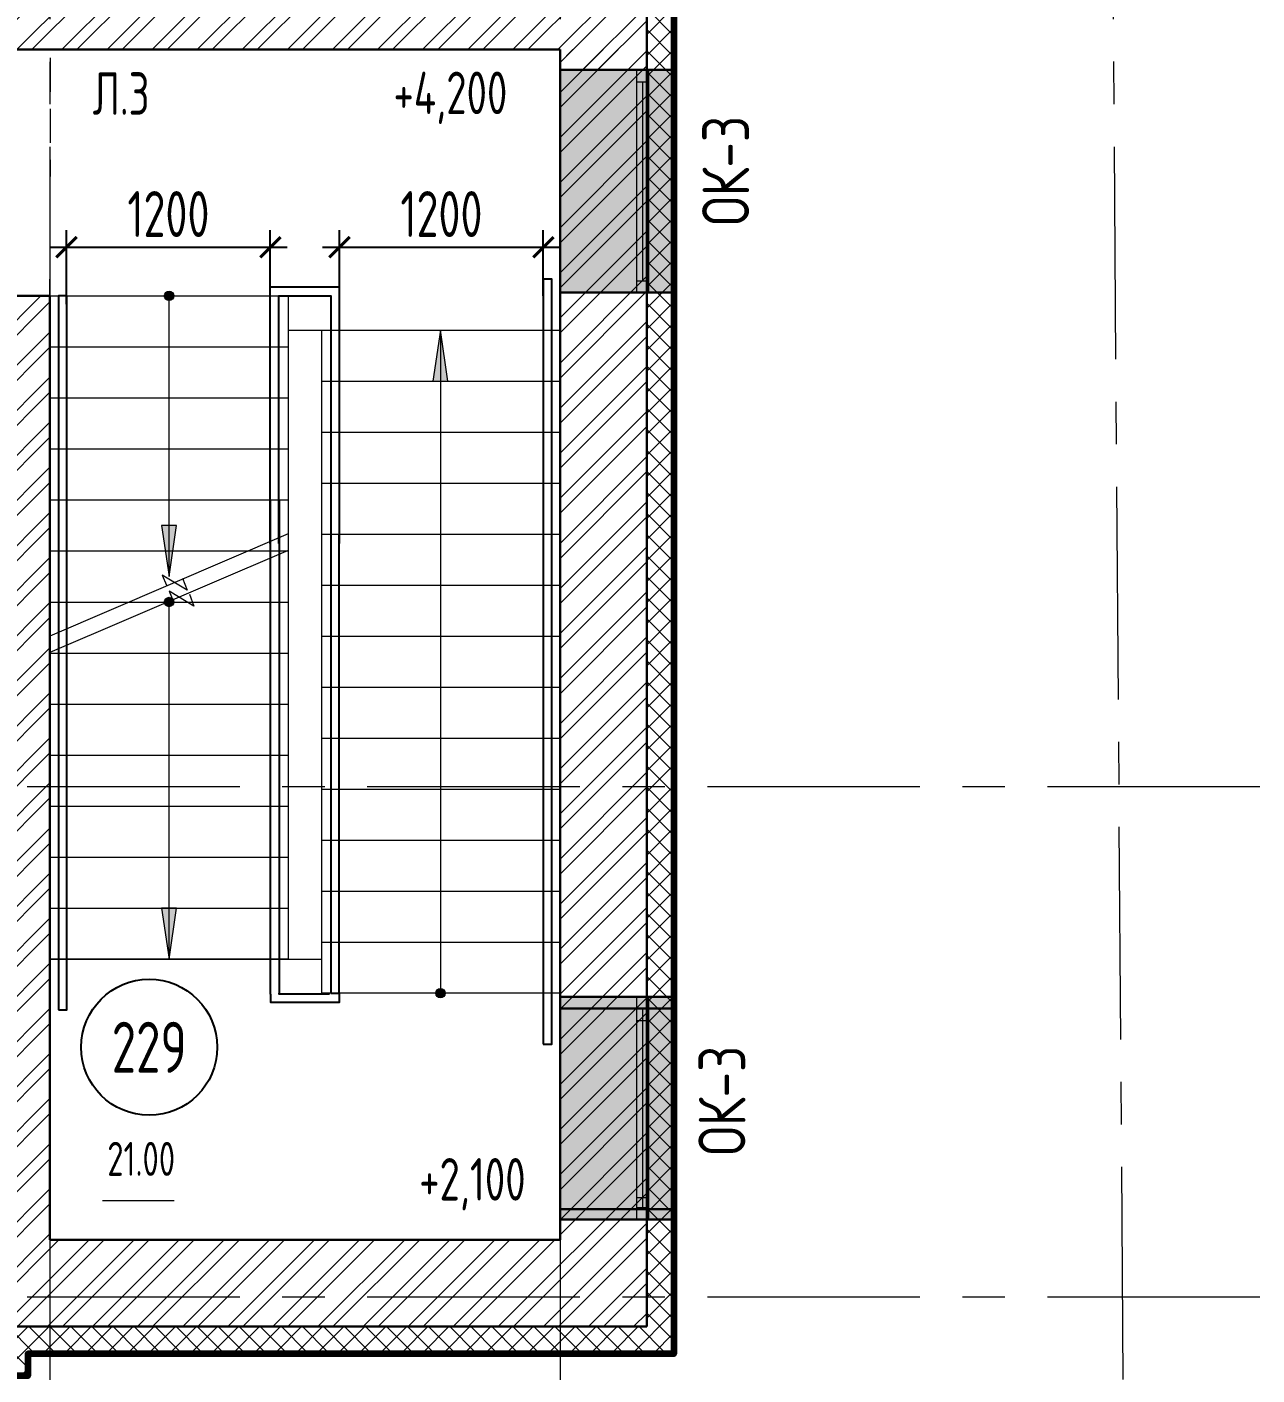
# Model space of a CAD drawing. Header units: millimetres. Extents: x -354900 to 8840672, y 0 to 292181.
# Drawn here: x -59431 to -52197, y 91141 to 99068 of the extents above; entities that cross this region are included whole.
import ezdxf
from ezdxf import colors
from ezdxf.entities.mleader import LeaderData, LeaderLine
from ezdxf.enums import TextEntityAlignment as Align
from ezdxf.math import Vec2, Vec3

# ---------------------------------------------------------------- set-up
doc = ezdxf.new("R2010")
doc.units = ezdxf.units.MM
doc.header["$MEASUREMENT"] = 0
doc.linetypes.add('CENTER', pattern=[2, 1.25, -0.25, 0.25, -0.25])
doc.linetypes.add('HIDDEN', pattern=[6, 4, -2])
doc.layers.get('0').update_dxf_attribs({"color": 250, "lineweight": 9})
for name, color, linetype, lineweight in [('АР_Лестницы', 250, 'Continuous', 15), ('АР_Лестницы ограждение', 94, 'Continuous', 25), ('АР_Маркер экспликации', 239, 'Continuous', 13), ('АР_Навесной фасад', 5, 'Continuous', 5), ('АР_Номер помещения', 1, 'Continuous', 25), ('АР_Окна БЛОК', 250, 'Continuous', 13), ('АР_Оси', 193, 'Continuous', 9), ('АР_Отметки', 250, 'Continuous', 15), ('АР_Помещения_площадь', 19, 'Continuous', 9), ('АР_Размеры', 175, 'Continuous', 9), ('АР_Размеры дверей', 15, 'Continuous', 0), ('АР_Сущ Несущая стена', 202, 'Continuous', 30), ('АР_Утеплитель', 250, 'Continuous', 9), ('АР_Штриховка кирпич', 250, 'Continuous', 9), ('Маркировка ОКОН', 7, 'Continuous', 18), ('перекр 0.3', 181, 'Continuous', 30)]:
    doc.layers.add(name, color=color, linetype=linetype, lineweight=lineweight)
doc.styles.add('ISOCPEUR', font='isocpeur.ttf', dxfattribs={"width": 0.7})
doc.styles.add('PDF ISOCPEUR', font='isocpeur.ttf')
doc.styles.get("Standard").update_dxf_attribs({"font": 'isocpeur.ttf'})
doc.dimstyles.new('R_100', dxfattribs={"dimtxt": 270, "dimasz": 120, "dimexe": 100, "dimexo": 0, "dimgap": 60, "dimtad": 1, "dimdec": 0, "dimrnd": 5, "dimzin": 0, "dimdsep": 46, "dimtxsty": 'ISOCPEUR', "dimblk": 'ARCHTICK', "dimcen": 0, "dimdle": 100, "dimclrd": 256, "dimclre": 256, "dimclrt": 256, "dimadec": 0, "dimazin": 0, "dimtfac": 2, "dimtdec": 0, "dimtofl": 0, "dimtmove": 1, "dimatfit": 3, "dimfxl": 1, "dimtvp": 3, "dimtolj": 1, "dimtzin": 0, "dimarcsym": 0})

# ---------------------------------------------------------------- blocks, each defined once
blk = doc.blocks.new('*U17')
h = blk.add_hatch(color=256)
h.dxf.hatch_style = 1
edge = h.paths.add_edge_path()
edge.add_arc((0, 0), 27.6, 0, 360)
h = blk.add_hatch(color=256)
h.dxf.hatch_style = 1
h.paths.add_polyline_path([(3600, -44.3), (3600, 44.3), (3900, 0)])
blk.add_line((3900, 0), (0, 0))
blk.add_lwpolyline([(3600, 44.3), (3600, -44.3), (3900, 0), (3600, 44.3)])
blk.add_circle((0, 0), 27.6)
blk = doc.blocks.new('*U524')
h = blk.add_hatch(color=256)
h.dxf.hatch_style = 1
edge = h.paths.add_edge_path()
edge.add_arc((0, 0), 27.6, 0, 360)
h = blk.add_hatch(color=256)
h.dxf.hatch_style = 1
h.paths.add_polyline_path([(1800, -44.3), (1800, 44.3), (2100, 0)])
blk.add_line((2100, 0), (0, 0))
blk.add_lwpolyline([(1800, 44.3), (1800, -44.3), (2100, 0), (1800, 44.3)])
blk.add_circle((0, 0), 27.6)
blk = doc.blocks.new('*U175')
at = {"true_color": 0xffffff}
h = blk.add_hatch(color=7, dxfattribs=at)
h.dxf.hatch_style = 1
h.paths.add_polyline_path([(-1180, -450), (0, -450), (0, 220), (-1180, 220)])
at = {"lineweight": 30}
for p, q in [((-1180, -450), (-1180, 220)), ((0, -450), (0, 220))]:
    blk.add_line(p, q, dxfattribs=at)
for p, q in [((0, 220), (-1180, 220)), ((-1180, 70), (0, 70)), ((-1180, 0), (0, 0)), ((-1110, 0), (-1110, 70)), ((-1110, 35), (-70, 35)), ((-70, 0), (-70, 70)), ((-1180, -450), (0, -450)), ((-1180, -450), (-1180, -450)), ((-1180, -450), (-1180, -450)), ((0, -450), (0, -450)), ((0, -450), (0, -450))]:
    blk.add_line(p, q)
blk = doc.blocks.new('*U39')
at = {"layer": 'АР_Номер помещения', "color": 7}
blk.add_circle((-17245.3, 1437.8), 400, dxfattribs=at)
at = {"layer": 'АР_Помещения_площадь', "color": 7}
blk.add_line((-17098, 535.2), (-17520.4, 535.2), dxfattribs=at)
at = {"color": 7, "style": 'ISOCPEUR', "width": 0.7, "flags": 1}
blk.add_attdef('КАТЕГОРИЯ', (-499.2, -2092.2), '', height=250, dxfattribs=at)
at = {"layer": 'АР_Номер помещения', "color": 7, "style": 'ISOCPEUR', "width": 0.7}
blk.add_attdef('НОМЕР_ПОМЕЩЕНИЯ', text='', height=300, dxfattribs=at).set_placement((-17245.3, 1437.8), align=Align.MIDDLE_CENTER)
at = {"layer": 'АР_Помещения_площадь', "color": 7, "lineweight": 30, "width": 0.7, "flags": 104}
blk.add_attdef('ИМЯ_ПОМЕЩЕНИЯ', text='', height=100, dxfattribs=at).set_placement((129.6, 1300.5), align=Align.MIDDLE_CENTER)
at = {"layer": 'АР_Помещения_площадь', "color": 7, "style": 'ISOCPEUR', "width": 0.7}
blk.add_attdef('ПЛОЩАДЬ_ПОМЕЩЕНИЯ', text='', height=200, dxfattribs=at).set_placement((-17093.1, 781.7), align=Align.MIDDLE_RIGHT)
blk = doc.blocks.new('*U176')
at = {"true_color": 0xffffff}
h = blk.add_hatch(color=7, dxfattribs=at)
h.dxf.hatch_style = 1
h.paths.add_polyline_path([(-1310, -450), (0, -450), (0, 220), (-1310, 220)])
at = {"lineweight": 30}
for p, q in [((-1310, -450), (-1310, 220)), ((0, -450), (0, 220))]:
    blk.add_line(p, q, dxfattribs=at)
for p, q in [((0, 220), (-1310, 220)), ((-1310, 70), (0, 70)), ((-1310, 0), (0, 0)), ((-1240, 0), (-1240, 70)), ((-1240, 35), (-70, 35)), ((-70, 0), (-70, 70)), ((-1310, -450), (0, -450)), ((-1310, -450), (-1310, -450)), ((-1310, -450), (-1310, -450)), ((0, -450), (0, -450)), ((0, -450), (0, -450))]:
    blk.add_line(p, q)
blk = doc.blocks.new('_DotSmall')
at = {"color": 0, "linetype": 'ByBlock', "const_width": 0.5}
blk.add_lwpolyline([(-0.0625, 0, 1), (0.0625, 0, 1)], format="xyb", close=True, dxfattribs=at)
blk = doc.blocks.new('*U538')
h = blk.add_hatch(color=256)
h.dxf.hatch_style = 1
edge = h.paths.add_edge_path()
edge.add_arc((0, 0), 27.6, 0, 360)
h = blk.add_hatch(color=256)
h.dxf.hatch_style = 1
h.paths.add_polyline_path([(1350, -44.3), (1350, 44.3), (1650, 0)])
blk.add_line((1650, 0), (0, 0))
blk.add_lwpolyline([(1350, 44.3), (1350, -44.3), (1650, 0), (1350, 44.3)])
blk.add_circle((0, 0), 27.6)
blk = doc.blocks.new('_ArchTick')
at = {"color": 0, "linetype": 'ByBlock', "const_width": 0.15}
blk.add_lwpolyline([(-0.5, -0.5), (0.5, 0.5)], dxfattribs=at)
blk = doc.blocks.new('*D554')
at = {"layer": 'АР_Размеры дверей', "lineweight": -2, "ltscale": 100, "transparency": 16777216}
for p, q in [((-57592.3, 97437.9), (-57592.3, 97873)), ((-56394.3, 97486.6), (-56394.3, 97873)), ((-57692.3, 97773), (-56294.3, 97773))]:
    blk.add_line(p, q, dxfattribs=at)
at = {"layer": 'АР_Размеры дверей', "lineweight": -2, "ltscale": 100, "transparency": 16777216, "xscale": 120, "yscale": 120, "zscale": 120, "rotation": 180}
blk.add_blockref('_ArchTick', (-57592.3, 97773), dxfattribs=at)
at = {"layer": 'АР_Размеры дверей', "lineweight": -2, "ltscale": 100, "transparency": 16777216, "xscale": 120, "yscale": 120, "zscale": 120}
blk.add_blockref('_ArchTick', (-56394.3, 97773), dxfattribs=at)
at = {"layer": 'АР_Размеры дверей', "ltscale": 100, "transparency": 16777216, "insert": (-56993.3, 97968), "char_height": 270, "attachment_point": 5, "style": 'ISOCPEUR'}
blk.add_mtext('\\A1;1200', dxfattribs=at)
blk = doc.blocks.new('*D555')
at = {"layer": 'АР_Размеры дверей', "lineweight": -2, "ltscale": 100, "transparency": 16777216}
for p, q in [((-59197.8, 97437.9), (-59197.8, 97873)), ((-57999.7, 97486.6), (-57999.7, 97873)), ((-59297.8, 97773), (-57899.7, 97773))]:
    blk.add_line(p, q, dxfattribs=at)
at = {"layer": 'АР_Размеры дверей', "lineweight": -2, "ltscale": 100, "transparency": 16777216, "xscale": 120, "yscale": 120, "zscale": 120, "rotation": 180}
blk.add_blockref('_ArchTick', (-59197.8, 97773), dxfattribs=at)
at = {"layer": 'АР_Размеры дверей', "lineweight": -2, "ltscale": 100, "transparency": 16777216, "xscale": 120, "yscale": 120, "zscale": 120}
blk.add_blockref('_ArchTick', (-57999.7, 97773), dxfattribs=at)
at = {"layer": 'АР_Размеры дверей', "ltscale": 100, "transparency": 16777216, "insert": (-58598.8, 97968), "char_height": 270, "attachment_point": 5, "style": 'ISOCPEUR'}
blk.add_mtext('\\A1;1200', dxfattribs=at)

msp = doc.modelspace()

# ---------------------------------------------------------------- hatches: boundary and pattern name
at = {"layer": 'АР_Утеплитель', "ltscale": 100}
h = msp.add_hatch(dxfattribs=at)
h.set_pattern_fill('ANSI37', color=256, scale=700)
h.set_pattern_definition([(45, (-1021962.33, 104359.21), (-61.871843, 61.871843), []), (135, (-1021962.33, 104359.21), (-61.871843, -61.871843), [])])
h.paths.add_polyline_path([(-61881.1, 102944.5), (-62031.1, 102944.5), (-62035.9, 102375.7), (-58905.9, 102375.7), (-58905.9, 99445.7), (-55785.7, 99445.7), (-55785.7, 91425.7), (-59585.9, 91425.7), (-59585.9, 91295.7), (-64975.9, 91295.7), (-64975.9, 82685.7), (-60000.7, 82685.7), (-60000.7, 86650.7), (-25200.7, 86650.7), (-25200.7, 82685.7), (-14700.7, 82685.7), (-14700.7, 64815.7), (-8350.7, 64815.7), (-8350.7, 55105.7), (-21450.7, 55105.7), (-21450.7, 61455.7), (-29330.7, 61455.7), (-29330.7, 66645.7), (-37866, 66645.7), (-37866, 66245.7), (-37716, 66245.7), (-37716, 66495.7), (-29480.7, 66495.7), (-29480.7, 61305.7), (-21600.7, 61305.7), (-21600.7, 54955.7), (-8200.7, 54955.7), (-8200.7, 64965.7), (-14550.7, 64965.7), (-14550.7, 82835.7), (-25050.7, 82835.7), (-25050.7, 86800.7), (-60150.7, 86800.7), (-60150.7, 82835.7), (-64825.9, 82835.7), (-64825.9, 91145.7), (-59435.9, 91145.7), (-59435.9, 91275.7), (-55635.7, 91275.7), (-55635.7, 99595.7), (-58755.9, 99595.7), (-58755.9, 102525.7), (-61885.9, 102525.7)])
h.paths.add_polyline_path([(-62035.9, 104584.5), (-61885.9, 104584.5), (-61885.9, 105725.9), (-61735.9, 105725.9), (-61735.9, 105875.9), (-62035.9, 105875.9)])
at = {"layer": 'АР_Штриховка кирпич', "ltscale": 100}
h = msp.add_hatch(dxfattribs=at)
h.set_pattern_fill('ANSI32', color=256, scale=500)
h.set_pattern_definition([(45, (-1028542.36, 164822.8), (-132.58252, 132.58252), []), (45, (-1028453.97, 164822.8), (-132.58252, 132.58252), [])])
h.paths.add_polyline_path([(-58905.9, 102375.7), (-59415.9, 101865.7), (-59415.9, 99715.7), (-60035.7, 99715.7), (-60035.7, 98935.7), (-59805.7, 98935.7), (-59805.7, 98934.1), (-59295.7, 98934.1), (-59295.8, 98935.7), (-56295.8, 98935.7), (-56295.7, 98815.7), (-55785.7, 98815.7), (-55785.7, 99445.8), (-58905.9, 99445.7)])
h.paths.add_polyline_path([(-62545.9, 101256.6), (-61765.9, 101267.4), (-61765.9, 101865.7), (-59415.9, 101865.7), (-58905.9, 102375.7), (-62035.5, 102375.7), (-62035.9, 105875.9), (-61735.9, 105875.9), (-61735.9, 106369.4), (-62545.9, 106369.4), (-62545.9, 104649.5), (-62035.9, 104649.5), (-62035.9, 102879.5), (-62545.9, 102879.5)])
h.paths.add_polyline_path([(-61765.9, 100095), (-62545.9, 100095), (-62545.9, 98935.5), (-60035.7, 98935.7), (-60035.8, 99715.6), (-61765.9, 99715.6)])
h = msp.add_hatch(dxfattribs=at)
h.set_pattern_fill('ANSI32', color=256, scale=500)
h.set_pattern_definition([(45, (-1028542.36, 164822.8), (-132.58252, 132.58252), []), (45, (-1028453.97, 164822.8), (-132.58252, 132.58252), [])])
h.paths.add_polyline_path([(-59585.9, 91425.7), (-55785.7, 91425.7), (-55785.7, 98935.7), (-56295.8, 98935.7), (-56295.8, 91935.7), (-59295.7, 91935.7), (-59295.8, 97486.6), (-59805.7, 97486.6), (-59805.7, 91935.7), (-64975.9, 91935.7), (-64975.9, 91295.7), (-59585.9, 91295.7)])

# ---------------------------------------------------------------- linework, layer by layer
at = {"lineweight": 13, "ltscale": 500}
for points in [[(-58515.3, 95827.2), (-58488.7, 95755.6), (-58635.7, 95844.9), (-58610.6, 95786.4)], [(-58475.1, 95733.4), (-58448.6, 95661.8), (-58595.5, 95751.1), (-58570.4, 95692.6)]]:
    msp.add_lwpolyline(points, dxfattribs=at)
at = {"layer": 'АР_Лестницы', "color": 18, "ltscale": 100, "true_color": 0x000000}
for p, q in [((-57895, 97285.7), (-57696.3, 97285.7)), ((-59295.8, 97186.6), (-57895.1, 97186.6)), ((-57696.3, 96985.7), (-56295.4, 96985.7)), ((-59295.8, 96886.6), (-57895.1, 96886.6)), ((-57696.3, 96685.7), (-56295.5, 96685.7)), ((-59295.8, 96586.6), (-57895.1, 96586.6)), ((-57696.3, 96385.7), (-56295.4, 96385.7)), ((-59295.8, 96286.6), (-57895.1, 96286.6)), ((-57895.1, 96086.6), (-59295.7, 95486.6)), ((-57696.3, 96085.7), (-56295.5, 96085.7)), ((-59295.8, 95986.6), (-57895.1, 95986.6)), ((-57895.1, 95990.1), (-59295.7, 95390.1)), ((-57696.3, 95785.7), (-56295.4, 95785.7)), ((-59295.8, 95686.6), (-57895.1, 95686.6)), ((-57696.3, 95485.7), (-56295.5, 95485.7)), ((-59295.8, 95386.6), (-57895.1, 95386.6)), ((-57696.3, 95185.7), (-56295.5, 95185.7)), ((-59295.8, 95086.6), (-57895.1, 95086.6)), ((-57696.2, 94885.7), (-56295.5, 94885.7)), ((-59295.8, 94786.6), (-57895.1, 94786.6)), ((-57696.2, 94585.7), (-56295.5, 94585.7)), ((-59295.8, 94486.6), (-57895.1, 94486.6)), ((-57696.2, 94285.7), (-56295.5, 94285.7)), ((-59295.8, 94186.6), (-57895.1, 94186.6)), ((-57696.2, 93985.7), (-56295.5, 93985.7)), ((-59295.8, 93886.6), (-57895.1, 93886.6)), ((-57696.2, 93685.7), (-56295.5, 93685.7)), ((-59295.8, 93586.6), (-57895.1, 93586.6)), ((-59295.8, 93586.6), (-57895.1, 93586.6)), ((-57895, 93586.6), (-57696.3, 93586.6))]:
    msp.add_line(p, q, dxfattribs=at)
at = {"layer": 'АР_Лестницы', "ltscale": 100}
for points in [[(-59295.8, 93586.6), (-59295.8, 97486.6), (-57895.1, 97486.6), (-57895.1, 93586.6)], [(-57696.3, 93385.7), (-57696.3, 97285.7), (-56295.7, 97285.7), (-56295.7, 93385.7)]]:
    msp.add_lwpolyline(points, close=True, dxfattribs=at)
at = {"layer": 'АР_Лестницы ограждение', "color": 18, "ltscale": 100, "true_color": 0x000000}
for points in [[(-57999.7, 96030.7), (-57999.7, 97539.8), (-57593.9, 97539.8), (-57593.9, 96030.7)], [(-57949.7, 96030.7), (-57949.7, 97486.6), (-57643.9, 97486.6), (-57643.9, 96030.7)], [(-57997.7, 93381.3), (-57997.7, 93381.3), (-57997.7, 96286.6)], [(-57947.7, 96286.6), (-57947.7, 93385.7)], [(-57643.9, 93385.7), (-57593.9, 93385.7), (-57593.9, 96085.7)], [(-57643.9, 96085.7), (-57643.9, 93385.7)], [(-57997.7, 93381.3), (-57997.7, 93332.5), (-57593.4, 93332.5), (-57593.4, 93385.7)], [(-57949.7, 93385.7), (-57949.7, 93382.5), (-57653.9, 93382.5), (-57653.9, 93385.7)]]:
    msp.add_lwpolyline(points, dxfattribs=at)
for points in [[(-56394.3, 93086.5), (-56344.3, 93086.5), (-56344.3, 97585.7), (-56394.3, 97585.7)], [(-59245.8, 93287.5), (-59195.8, 93287.5), (-59195.8, 97486.6), (-59245.8, 97486.6)]]:
    msp.add_lwpolyline(points, close=True, dxfattribs=at)
at = {"layer": 'АР_Навесной фасад', "ltscale": 100}
for p, q in [((-55635.7, 91275.7), (-55635.7, 99595.7)), ((-55625.7, 91265.7), (-55625.7, 99605.7)), ((-59435.9, 91275.7), (-55635.7, 91275.7)), ((-59425.9, 91265.7), (-55625.7, 91265.7))]:
    msp.add_line(p, q, dxfattribs=at)
at = {"layer": 'АР_Навесной фасад', "color": 18, "ltscale": 100, "true_color": 0x000000}
msp.add_lwpolyline([(-59425.9, 91265.7), (-59425.9, 91135.7)], dxfattribs=at)
at = {"layer": 'АР_Оси', "linetype": 'CENTER', "ltscale": 1000}
for p, q in [((-59295.8, 134363.2), (-59295.8, 78630.8)), ((-56295.8, 134363.2), (-56295.8, 78630.8)), ((-53295.8, 134363.2), (-52895.8, 78630.8)), ((-89429.5, 94600.7), (-6251.1, 94600.7)), ((-89429.5, 91600.7), (-6251.1, 91600.7))]:
    msp.add_line(p, q, dxfattribs=at)
at = {"layer": 'АР_Размеры', "color": 3, "lineweight": 200, "ltscale": 100}
msp.add_lwpolyline([(-61875.9, 105715.9), (-61875.9, 102535.7), (-58745.9, 102535.7), (-58745.9, 99605.7), (-55625.7, 99605.7), (-55625.7, 91265.7), (-59425.9, 91265.7), (-59425.9, 91135.7), (-64815.9, 91135.7), (-64815.9, 82845.7), (-60160.7, 82845.7), (-60160.7, 86810.7), (-25040.7, 86810.7), (-25040.7, 82845.7), (-14540.7, 82845.7), (-14540.7, 64975.7), (-8190.3, 64975.7), (-8190.7, 54945.7), (-21610.7, 54945.7), (-21610.7, 61295.7), (-29490.7, 61295.7), (-29490.7, 66485.7), (-37706, 66485.7)], dxfattribs=at)
at = {"layer": 'АР_Сущ Несущая стена', "ltscale": 100}
for p, q in [((-55785.7, 91425.7), (-55785.7, 99445.7)), ((-59801.4, 98935.7), (-59291.4, 98935.7)), ((-59295.8, 98935.7), (-56295.7, 98935.7)), ((-56295.7, 91935.7), (-56295.7, 98935.7)), ((-59805.8, 97486.6), (-59295.8, 97486.6)), ((-59295.7, 91935.7), (-59295.7, 97486.6)), ((-59295.7, 91935.7), (-56295.7, 91935.7)), ((-59585.9, 91425.7), (-55785.7, 91425.7))]:
    msp.add_line(p, q, dxfattribs=at)
for points in [[(-59805.7, 98935.7), (-59801.4, 98935.7), (-59291.5, 98935.7), (-59295.8, 98935.7)], [(-59295.8, 98935.7), (-59295.8, 98935.7)]]:
    msp.add_lwpolyline(points, dxfattribs=at)
at = {"layer": 'перекр 0.3', "color": 7, "linetype": 'HIDDEN', "lineweight": 5, "ltscale": 50}
msp.add_line((-59295.7, 97486.6), (-59291.4, 98935.7), dxfattribs=at)

# ---------------------------------------------------------------- block references
at = {"layer": 'АР_Лестницы', "ltscale": 100}
for name, p, rotation in [('*U538', (-58595.4, 97486.6), 270), ('*U17', (-56999.6, 93385.7), 89.99999999999999), ('*U524', (-58595.4, 95686.6), 270)]:
    msp.add_blockref(name, p, dxfattribs=dict(at, rotation=rotation))
at = {"layer": 'АР_Маркер экспликации', "color": 7}
ref = msp.add_blockref('*U39', (-41466.5, 91630.3), dxfattribs=at)
ref.add_attrib('НОМЕР_ПОМЕЩЕНИЯ', '229', dxfattribs={"layer": 'АР_Номер помещения', "color": 7, "height": 300, "style": 'ISOCPEUR', "width": 0.7}).set_placement((-58711.8, 93068.1), align=Align.MIDDLE_CENTER)
ref.add_attrib('ПЛОЩАДЬ_ПОМЕЩЕНИЯ', '21.00', dxfattribs={"layer": 'АР_Помещения_площадь', "color": 7, "height": 200, "style": 'ISOCPEUR', "width": 0.7}).set_placement((-58559.6, 92412), align=Align.MIDDLE_RIGHT)
at = {"layer": 'АР_Окна БЛОК', "rotation": 270}
for name, p in [('*U176', (-55845.7, 97505.7)), ('*U176', (-55845.6, 92055.7)), ('*U175', (-55845.7, 92115.7))]:
    msp.add_blockref(name, p, dxfattribs=at)

# ---------------------------------------------------------------- texts
at = {"layer": 'Маркировка ОКОН', "lineweight": 0, "char_height": 275.423, "width": 519.966, "attachment_point": 9, "rotation": 89.99779, "style": 'PDF ISOCPEUR'}
for insert in [(-55183.2, 98546.1), (-55205.2, 93078)]:
    msp.add_mtext('{\\W0.8;ОК-3}', dxfattribs=dict(at, insert=insert))

# ---------------------------------------------------------------- dimensions: what is measured, and where the dimension line sits
at = {"layer": 'АР_Размеры дверей', "ltscale": 100}
for base, p1, p2, picture, middle in [((-57999.7, 97773), (-59197.8, 97437.9), (-57999.7, 97486.6), '*D555', (-58598.8, 97968)), ((-56394.3, 97773), (-57592.3, 97437.9), (-56394.3, 97486.6), '*D554', (-56993.3, 97968))]:
    dim = msp.add_linear_dim(base=base, p1=p1, p2=p2, dimstyle='R_100', override={"dimpost": '\\X', "dimfxl": 2.5, "dimarcsym": 2}, dxfattribs=at)
    dim.commit()
    dim.dimension.update_dxf_attribs({"geometry": picture, "text_midpoint": middle})

# ---------------------------------------------------------------- leaders
at = {"layer": 'АР_Отметки'}
ml = msp.add_multileader_mtext('Standard', dxfattribs=at)
ml.set_content('Л.4', color=256, style='ISOCPEUR')
ml.set_leader_properties(color=256, linetype='Continuous', lineweight=-1)
ml.set_arrow_properties(name='DOTSMALL')
ml.build(insert=Vec2(0, 0))
ml.multileader.update_dxf_attribs({"has_text_frame": 1, "text_left_attachment_type": 4, "text_right_attachment_type": 4, "dogleg_length": 100, "arrow_head_size": 180})
ctx = ml.context
ctx.base_point, ctx.char_height, ctx.arrow_head_size, ctx.landing_gap_size, ctx.plane_origin = Vec3(-52760.7, 130115.2), 250, 180, 50, Vec3(-24642.2, 117978.5)
ctx.left_attachment, ctx.right_attachment = 4, 4
notes = []
notes.append((ctx, [(0, (0, 0, 0), (0, 0), (1, 0), 1, [])]))
ctx.mtext.insert, ctx.mtext.width, ctx.mtext.line_spacing_style, ctx.mtext.flow_direction = Vec3(-52710.7, 130448.6), 852.697, 2, 5
ml = msp.add_multileader_mtext('Standard', dxfattribs=at)
ml.set_content('+2,850', color=256, style='ISOCPEUR')
ml.set_leader_properties(color=256, linetype='Continuous', lineweight=-1)
ml.set_arrow_properties(name='DOTSMALL')
ml.build(insert=Vec2(0, 0))
ml.multileader.update_dxf_attribs({"has_text_frame": 1, "text_left_attachment_type": 4, "text_right_attachment_type": 4, "dogleg_length": 100, "arrow_head_size": 180})
ctx = ml.context
ctx.base_point, ctx.char_height, ctx.arrow_head_size, ctx.landing_gap_size, ctx.plane_origin = Vec3(-52884.6, 128037.7), 250, 180, 50, Vec3(-52324.7, 128977)
ctx.left_attachment, ctx.right_attachment = 4, 4
notes.append((ctx, [(0, (0, 0, 0), (0, 0), (1, 0), 1, [])]))
ctx.mtext.insert, ctx.mtext.width, ctx.mtext.line_spacing_style, ctx.mtext.flow_direction = Vec3(-52834.6, 128371), 852.697, 2, 5
ml = msp.add_multileader_mtext('Standard', dxfattribs=at)
ml.set_content('+4,200', color=256, style='ISOCPEUR')
ml.set_leader_properties(color=256, linetype='Continuous', lineweight=-1)
ml.set_arrow_properties(name='DOTSMALL')
ml.build(insert=Vec2(0, 0))
ml.multileader.update_dxf_attribs({"has_text_frame": 1, "text_left_attachment_type": 4, "text_right_attachment_type": 4, "dogleg_length": 100, "arrow_head_size": 180})
ctx = ml.context
ctx.base_point, ctx.char_height, ctx.arrow_head_size, ctx.landing_gap_size, ctx.plane_origin = Vec3(-63316, 113979.6), 250, 180, 50, Vec3(-63397.4, 112712.1)
ctx.left_attachment, ctx.right_attachment = 4, 4
notes.append((ctx, [(0, (0, 0, 0), (0, 0), (1, 0), 1, [])]))
ctx.mtext.insert, ctx.mtext.width, ctx.mtext.line_spacing_style, ctx.mtext.flow_direction = Vec3(-63266, 114313), 852.697, 2, 5
ml = msp.add_multileader_mtext('Standard', dxfattribs=at)
ml.set_content('Л.3', color=256, style='ISOCPEUR')
ml.set_leader_properties(color=256, linetype='Continuous', lineweight=-1)
ml.set_arrow_properties(name='DOTSMALL')
ml.build(insert=Vec2(0, 0))
ml.multileader.update_dxf_attribs({"has_text_frame": 1, "text_left_attachment_type": 4, "text_right_attachment_type": 4, "dogleg_length": 100, "arrow_head_size": 180})
ctx = ml.context
ctx.base_point, ctx.char_height, ctx.arrow_head_size, ctx.landing_gap_size, ctx.plane_origin = Vec3(-59094, 98468.4), 250, 180, 50, Vec3(-32193.6, 84611.3)
ctx.left_attachment, ctx.right_attachment = 4, 4
notes.append((ctx, [(0, (0, 0, 0), (0, 0), (1, 0), 1, [])]))
ctx.mtext.insert, ctx.mtext.width, ctx.mtext.line_spacing_style, ctx.mtext.flow_direction = Vec3(-59044, 98801.8), 852.697, 2, 5
ml = msp.add_multileader_mtext('Standard', dxfattribs=at)
ml.set_content('+4,200', color=256, style='ISOCPEUR')
ml.set_leader_properties(color=256, linetype='Continuous', lineweight=-1)
ml.set_arrow_properties(name='DOTSMALL')
ml.build(insert=Vec2(0, 0))
ml.multileader.update_dxf_attribs({"has_text_frame": 1, "text_left_attachment_type": 4, "text_right_attachment_type": 4, "dogleg_length": 100, "arrow_head_size": 180})
ctx = ml.context
ctx.base_point, ctx.char_height, ctx.arrow_head_size, ctx.landing_gap_size, ctx.plane_origin = Vec3(-57325.4, 98472.2), 250, 180, 50, Vec3(-58626.8, 96913.4)
ctx.left_attachment, ctx.right_attachment = 4, 4
notes.append((ctx, [(0, (0, 0, 0), (0, 0), (1, 0), 1, [])]))
ctx.mtext.insert, ctx.mtext.width, ctx.mtext.line_spacing_style, ctx.mtext.flow_direction = Vec3(-57275.4, 98805.5), 852.697, 2, 5
ml = msp.add_multileader_mtext('Standard', dxfattribs=at)
ml.set_content('+4,200', color=256, style='ISOCPEUR')
ml.set_leader_properties(color=256, linetype='Continuous', lineweight=-1)
ml.set_arrow_properties(name='DOTSMALL')
ml.build(insert=Vec2(0, 0))
ml.multileader.update_dxf_attribs({"has_text_frame": 1, "text_left_attachment_type": 4, "text_right_attachment_type": 4, "dogleg_length": 100, "arrow_head_size": 180})
ctx = ml.context
ctx.base_point, ctx.char_height, ctx.arrow_head_size, ctx.landing_gap_size, ctx.plane_origin = Vec3(-65007.6, 97761.7), 250, 180, 50, Vec3(-62416.9, 95494.7)
ctx.left_attachment, ctx.right_attachment = 4, 4
notes.append((ctx, [(0, (0, 0, 0), (0, 0), (1, 0), 1, [])]))
ctx.mtext.insert, ctx.mtext.width, ctx.mtext.line_spacing_style, ctx.mtext.flow_direction = Vec3(-64957.6, 98095.1), 852.697, 2, 5
ml = msp.add_multileader_mtext('Standard', dxfattribs=at)
ml.set_content('+4,200', color=256, style='ISOCPEUR')
ml.set_leader_properties(color=256, linetype='Continuous', lineweight=-1)
ml.set_arrow_properties(name='DOTSMALL')
ml.build(insert=Vec2(0, 0))
ml.multileader.update_dxf_attribs({"has_text_frame": 1, "text_left_attachment_type": 4, "text_right_attachment_type": 4, "dogleg_length": 100, "arrow_head_size": 180})
ctx = ml.context
ctx.base_point, ctx.char_height, ctx.arrow_head_size, ctx.landing_gap_size, ctx.plane_origin = Vec3(-73245.9, 93375.5), 250, 180, 50, Vec3(-73185.7, 92183.9)
ctx.left_attachment, ctx.right_attachment = 4, 4
notes.append((ctx, [(0, (0, 0, 0), (0, 0), (1, 0), 1, [])]))
ctx.mtext.insert, ctx.mtext.width, ctx.mtext.line_spacing_style, ctx.mtext.flow_direction = Vec3(-73195.9, 93708.9), 852.697, 2, 5
ml = msp.add_multileader_mtext('Standard', dxfattribs=at)
ml.set_content('+4,590', color=256, style='ISOCPEUR')
ml.set_leader_properties(color=256, linetype='Continuous', lineweight=-1)
ml.set_arrow_properties(name='DOTSMALL')
ml.build(insert=Vec2(0, 0))
ml.multileader.update_dxf_attribs({"has_text_frame": 1, "text_left_attachment_type": 4, "text_right_attachment_type": 4, "dogleg_length": 100, "arrow_head_size": 180})
ctx = ml.context
ctx.base_point, ctx.char_height, ctx.arrow_head_size, ctx.landing_gap_size, ctx.plane_origin = Vec3(-73194.1, 92114.7), 250, 180, 50, Vec3(-73275.5, 90847.2)
ctx.left_attachment, ctx.right_attachment = 4, 4
notes.append((ctx, [(0, (0, 0, 0), (0, 0), (1, 0), 1, [])]))
ctx.mtext.insert, ctx.mtext.width, ctx.mtext.line_spacing_style, ctx.mtext.flow_direction = Vec3(-73144.1, 92448.1), 852.697, 2, 5
ml = msp.add_multileader_mtext('Standard', dxfattribs=at)
ml.set_content('+2,100', color=256, style='ISOCPEUR')
ml.set_leader_properties(color=256, linetype='Continuous', lineweight=-1)
ml.set_arrow_properties(name='DOTSMALL')
ml.build(insert=Vec2(0, 0))
ml.multileader.update_dxf_attribs({"has_text_frame": 1, "text_left_attachment_type": 4, "text_right_attachment_type": 4, "dogleg_length": 100, "arrow_head_size": 180})
ctx = ml.context
ctx.base_point, ctx.char_height, ctx.arrow_head_size, ctx.landing_gap_size, ctx.plane_origin = Vec3(-57174, 92083.3), 250, 180, 50, Vec3(-58149.6, 92727.7)
ctx.left_attachment, ctx.right_attachment = 4, 4
notes.append((ctx, [(0, (0, 0, 0), (0, 0), (1, 0), 1, [])]))
ctx.mtext.insert, ctx.mtext.width, ctx.mtext.line_spacing_style, ctx.mtext.flow_direction = Vec3(-57124, 92416.6), 852.697, 2, 5
ml = msp.add_multileader_mtext('Standard', dxfattribs=at)
ml.set_content('+4,980', color=256, style='ISOCPEUR')
ml.set_leader_properties(color=256, linetype='Continuous', lineweight=-1)
ml.set_arrow_properties(name='DOTSMALL')
ml.build(insert=Vec2(0, 0))
ml.multileader.update_dxf_attribs({"has_text_frame": 1, "text_left_attachment_type": 4, "text_right_attachment_type": 4, "dogleg_length": 100, "arrow_head_size": 180})
ctx = ml.context
ctx.base_point, ctx.char_height, ctx.arrow_head_size, ctx.landing_gap_size, ctx.plane_origin = Vec3(-73259, 91044.7), 250, 180, 50, Vec3(-73340.4, 89777.1)
ctx.left_attachment, ctx.right_attachment = 4, 4
notes.append((ctx, [(0, (0, 0, 0), (0, 0), (1, 0), 1, [])]))
ctx.mtext.insert, ctx.mtext.width, ctx.mtext.line_spacing_style, ctx.mtext.flow_direction = Vec3(-73209, 91378), 852.697, 2, 5
for ctx, leaders in notes:
    for number, flags, end, landing, length, lines in leaders:
        leader = LeaderData()
        leader.index, (leader.has_last_leader_line, leader.has_dogleg_vector, leader.attachment_direction) = number, flags
        leader.last_leader_point, leader.dogleg_vector, leader.dogleg_length = Vec3(end), Vec3(landing), length
        for number, points, colour, breaks in lines:
            line = LeaderLine()
            line.index, line.vertices, line.color, line.breaks = number, Vec3.list(points), colors.encode_raw_color(colour), breaks
            leader.lines.append(line)
        ctx.leaders.append(leader)

doc.saveas('drawing.dxf')
